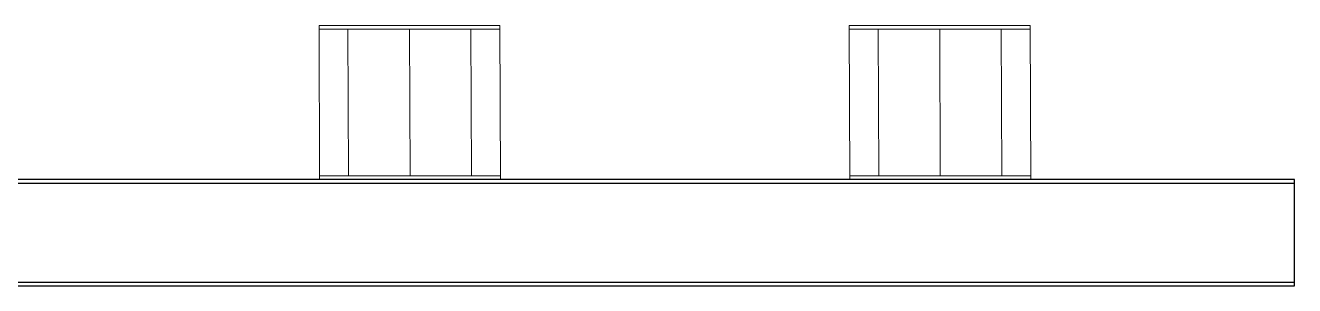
# Model space of a CAD drawing. Extents: x 1767995 to 4174245, y 542814 to 862564.
# Drawn here: x 2123989 to 2131007, y 587381 to 588820 of the extents above; entities that cross this region are included whole.
import ezdxf

# ---------------------------------------------------------------- set-up
doc = ezdxf.new("R2010")
doc.units = 0
doc.header["$LTSCALE"] = 3500
doc.linetypes.add('CENTER', pattern=[2, 1.25, -0.25, 0.25, -0.25])
for name, color, linetype, lineweight in [('1粗实线', 1, 'Continuous', 30), ('3中心线', 6, 'CENTER', 18), ('5文本', 7, 'Continuous', 15), ('6标注线', 7, 'Continuous', 13)]:
    doc.layers.add(name, color=color, linetype=linetype, lineweight=lineweight)
doc.layers.add('M_Prof', color=2, linetype='Continuous')

# ---------------------------------------------------------------- blocks, each defined once
blk = doc.blocks.new('sdfsf323gfgf')
at = {"layer": '6标注线', "color": 1}
for p, q in [((5488289.9, 1461759.6), (5488293.3, 1460908.1)), ((5488289.9, 1461759.6), (5489289.9, 1461759.6)), ((5489289.9, 1461759.6), (5489293.3, 1460908.1)), ((5488289.9, 1461739.6), (5489289.9, 1461739.6)), ((5488293.3, 1460928.1), (5489293.3, 1460928.1)), ((5488293.3, 1460908.1), (5489293.3, 1460908.1))]:
    blk.add_line(p, q, dxfattribs=at)
at = {"layer": '6标注线'}
for p, q in [((5488453.3, 1460928.1), (5488449.9, 1461739.6)), ((5488793.3, 1460928.1), (5488789.9, 1461739.6)), ((5489133.3, 1460928.1), (5489129.9, 1461739.6))]:
    blk.add_line(p, q, dxfattribs=at)
blk = doc.blocks.new('sdfsdf43')
at = {"layer": '1粗实线'}
blk.add_lwpolyline([(6427881.1, 1544014.2), (6484448.3, 1544014.2), (6484448.3, 1544602.2), (6427881.1, 1544602.2)], close=True, dxfattribs=at)
at = {"layer": 'M_Prof'}
for p, q in [((6427881.1, 1544582.2), (6484448.3, 1544582.2)), ((6427881.1, 1544034.2), (6484448.3, 1544034.2))]:
    blk.add_line(p, q, dxfattribs=at)
at = {"layer": '5文本'}
for p in [(990764.5, 83694), (993695.9, 83694)]:
    blk.add_blockref('sdfsf323gfgf', p, dxfattribs=at)

msp = doc.modelspace()

# ---------------------------------------------------------------- block references
at = {"layer": '3中心线'}
msp.add_blockref('sdfsdf43', (-4353441.3, -956633.6), dxfattribs=at)

doc.saveas('drawing.dxf')
